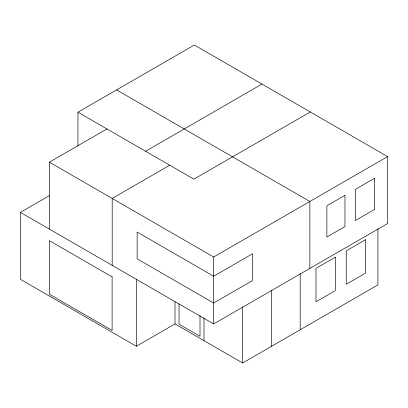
<?xml version="1.0" encoding="UTF-8"?>
<svg xmlns="http://www.w3.org/2000/svg" width="408" height="408" viewBox="0 0 408 408"><rect width="100%" height="100%" fill="white"/><g stroke="black" fill="none" stroke-linecap="round" stroke-linejoin="round"><path stroke-width="0.61" d="M77.948 145.998L77.948 112.215L194.335 45.018L387.6 156.596L387.6 223.528L213.665 323.947L20.4 212.369L20.4 279.301L136.359 346.249L175.012 323.932L242.653 362.982L377.935 284.881L377.935 228.786M49.388 229.107L49.388 162.175L106.937 128.948M20.4 212.369L49.536 195.549M145.59 151.266L261.977 84.068M169.748 165.214L112.2 198.436L112.2 265.368M310.294 111.965L193.902 179.163L77.948 112.215M49.388 162.175L213.665 257.014L387.6 156.596M116.596 89.898L309.861 201.476L309.861 268.408M300.196 273.666L300.196 329.761M271.641 290.154L271.641 346.249M242.653 306.887L242.653 362.982M213.665 257.014L213.665 323.947M204 317.72L204 340.67M200.012 315.501L200.012 336.299L179.03 324.187L179.03 304.021M175.012 301.619L175.012 323.932M136.359 279.317L136.359 346.249M344.974 195.33L326.874 205.78L326.874 237.023L344.974 226.573L344.974 195.33M374.697 178.169L355.373 189.327L355.373 220.509L374.697 209.35L374.697 178.169M252.317 253.909L213.665 276.226L137.134 232.04L137.134 258.82L213.665 303.006L252.317 280.689L252.317 253.909M335.315 257.168L315.986 268.326L315.986 301.798L335.315 290.639L335.315 257.168M365.578 239.695L346.249 250.854L346.249 284.279L365.578 273.12L365.578 239.695M112.113 276.894L49.388 240.684L49.388 294.239L112.113 330.455L112.113 276.894"/></g></svg>
